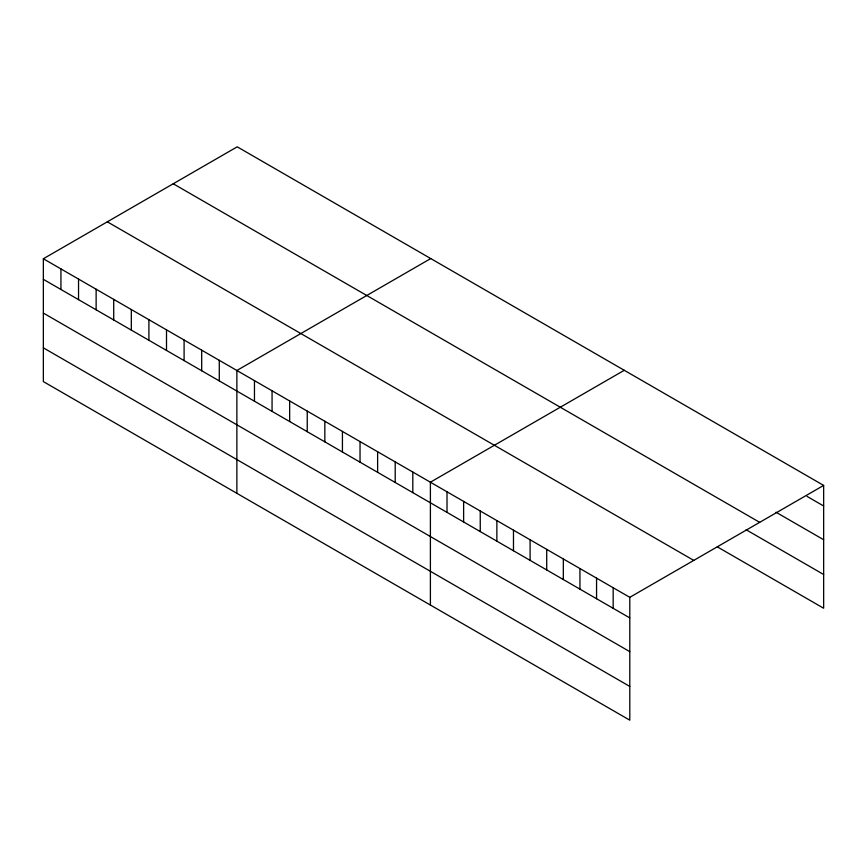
<?xml version="1.0" encoding="UTF-8"?>
<svg xmlns="http://www.w3.org/2000/svg" width="867" height="867" viewBox="0 0 867 867"><rect width="100%" height="100%" fill="white"/><g stroke="black" fill="none" stroke-linecap="round" stroke-linejoin="round"><path stroke-width="1.3" d="M43.35 258.756L629.789 597.33L629.789 720.174L43.35 381.588L43.35 258.756L237.211 146.826L823.65 485.412L823.65 608.244L717.312 546.849M430.736 258.561L236.875 370.48L236.875 493.323M624.262 370.296L430.4 482.215L430.4 605.058M629.789 597.33L823.65 485.412M807.036 496.39L823.65 505.981M776.019 512.234L823.65 539.729M173.237 183.761L759.676 522.346M746.108 529.737L823.65 574.496M107.324 221.822L693.763 560.396M43.35 279.326L629.789 617.911M43.35 313.074L629.789 651.648M43.35 347.84L629.789 686.426M613.175 587.739L613.175 608.309M596.561 578.148L596.561 598.718M579.947 568.557L579.947 589.126M563.322 558.955L563.322 579.535M546.709 549.364L546.709 569.944M530.095 539.773L530.095 560.353M513.481 530.181L513.481 550.751M496.867 520.59L496.867 541.16M480.253 510.999L480.253 531.569M463.628 501.397L463.628 521.977M447.014 491.806L447.014 512.386M412.811 472.06L412.811 492.629M395.211 461.905L395.211 482.475M377.622 451.74L377.622 472.32M360.033 441.585L360.033 462.165M342.432 431.43L342.432 452M324.843 421.275L324.843 441.845M307.243 411.11L307.243 431.69M289.654 400.955L289.654 421.535M272.065 390.8L272.065 411.37M254.465 380.646L254.465 401.215M219.286 360.325L219.286 380.906M201.686 350.17L201.686 370.74M184.097 340.016L184.097 360.585M166.507 329.85L166.507 350.431M148.907 319.695L148.907 340.276M131.318 309.541L131.318 330.11M113.718 299.386L113.718 319.956M96.129 289.231L96.129 309.801M78.539 279.066L78.539 299.646M60.939 268.911L60.939 289.48"/></g></svg>
